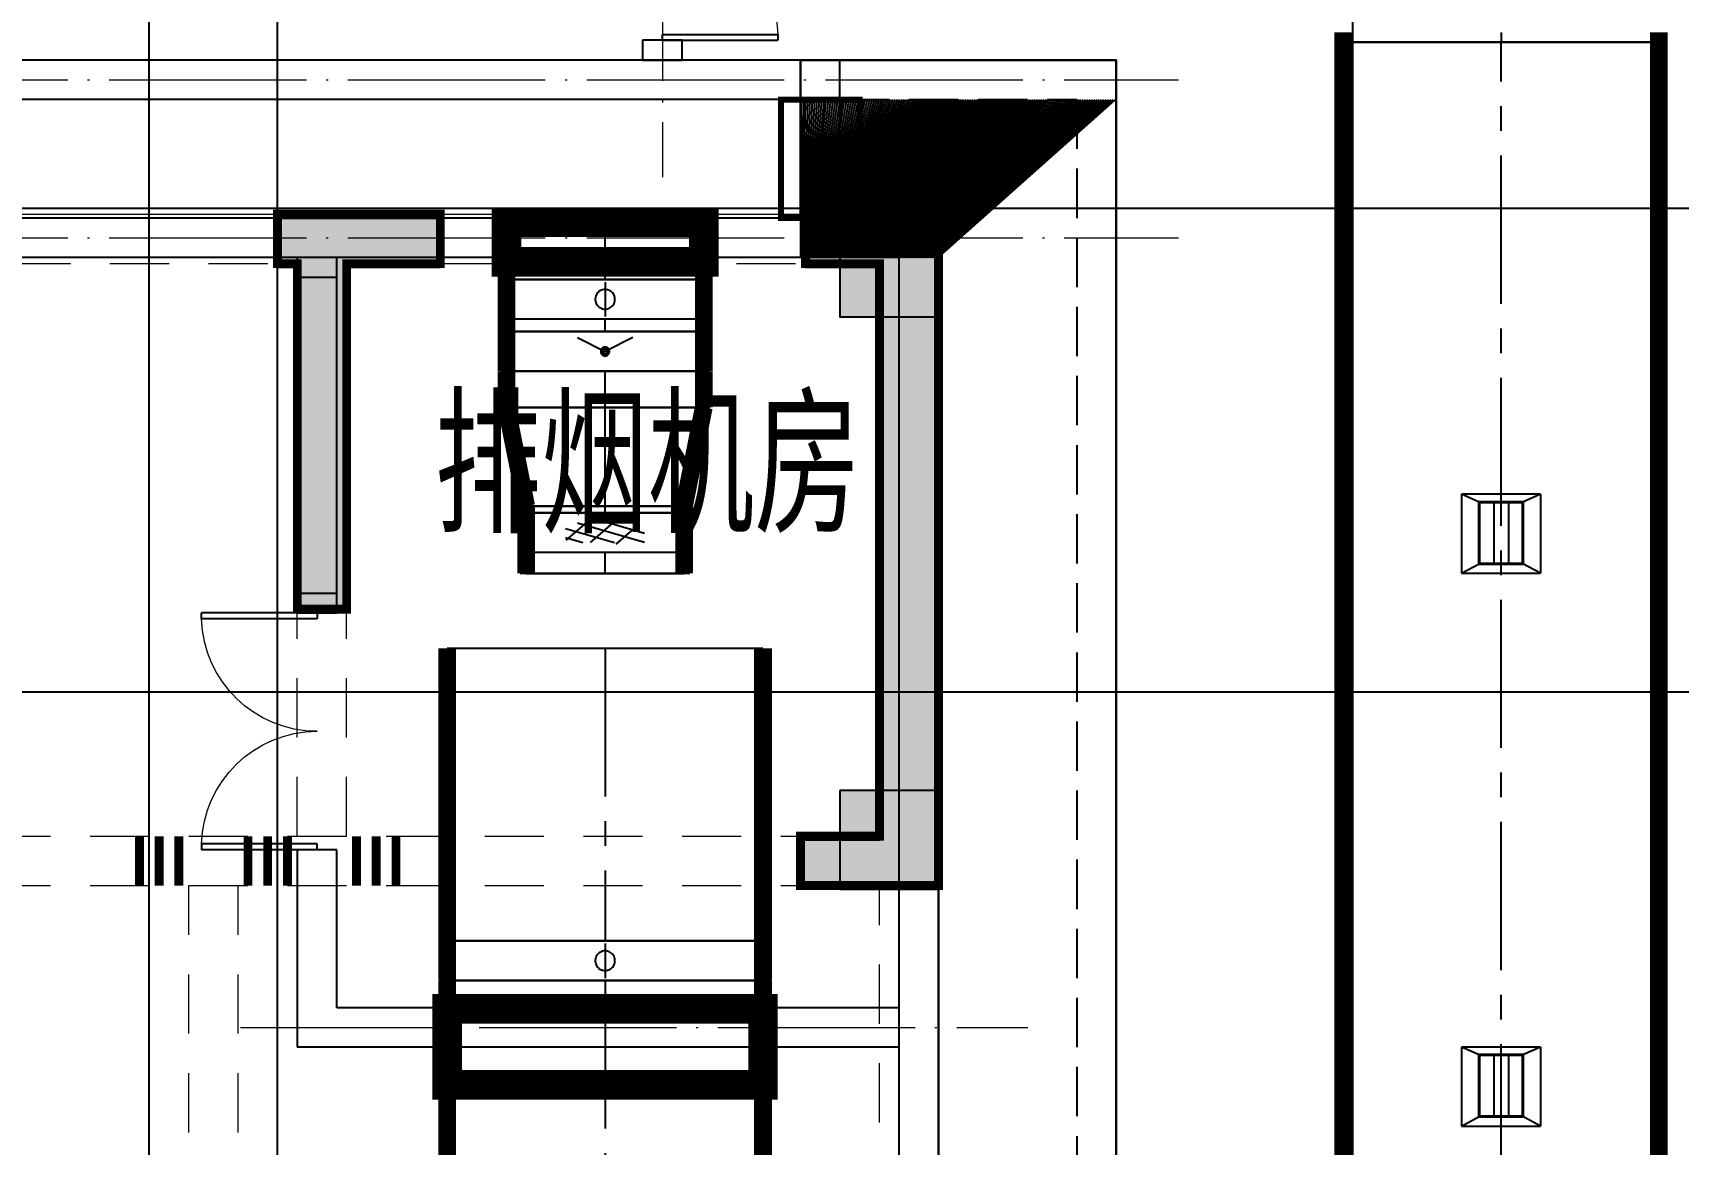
# Model space of a CAD drawing. Extents: x 369444 to 684549, y -549309 to 575337.
# Drawn here: x 427884 to 436222, y 289066 to 294694 of the extents above; entities that cross this region are included whole.
import ezdxf

# ---------------------------------------------------------------- set-up
doc = ezdxf.new("R2010")
doc.units = 0
doc.header["$LTSCALE"] = 1000
doc.header["$MEASUREMENT"] = 0
for name, pattern in [('__DASH', [0.35, 0.25, -0.1]), ('CENTER2', [1.125, 0.75, -0.125, 0.125, -0.125]), ('DOTE', [2.4200000000000004, 2, -0.2, 0.02, -0.2]), ('线型3', [500, 300, -200])]:
    doc.linetypes.add(name, pattern=pattern)
for name, color, linetype in [('A-ANNO-文字', 7, 'Continuous'), ('COLUMN', 9, 'Continuous'), ('DOTE', 1, 'Continuous'), ('DUCT-排烟中心线', 5, 'CENTER2'), ('DUCT-排烟法兰', 4, 'Continuous'), ('DUCT-排烟管', 2, 'Continuous'), ('DUCT-排烟管端线', 4, 'Continuous'), ('DUCT-排烟阀门', 7, 'Continuous'), ('WALL', 9, 'Continuous'), ('WINDOW', 4, 'Continuous'), ('填充', 8, 'Continuous'), ('砼墙', 151, 'Continuous'), ('颜洞口', 1, 'Continuous'), ('风管标注', 3, 'Continuous')]:
    doc.layers.add(name, color=color, linetype=linetype)
for name, color, linetype, lineweight in [('DOTE2', 122, 'DOTE', 9), ('TEXT', 7, 'Continuous', 13), ('梁', 4, 'Continuous', 18), ('梁虚线', 134, '线型3', 18), ('次梁箍筋', 1, 'Continuous', 40)]:
    doc.layers.add(name, color=color, linetype=linetype, lineweight=lineweight)
doc.styles.add('_HZTXT', font='txt.shx', dxfattribs={"width": 0.8, "bigfont": 'HZTXT.shx'})

# ---------------------------------------------------------------- blocks, each defined once
blk = doc.blocks.new('$DorLib2D$00000002')
for p, q in [((-0.5, -5.684341886080802e-17), (-0.5000000000000007, 0.4875)), ((-0.4750000000000007, 0.4875), (-0.5000000000000007, 0.4875)), ((-0.475, -2.842170943040401e-17), (-0.4750000000000007, 0.4875)), ((0.475, -2.842170943040401e-17), (0.4750000000000007, 0.4875)), ((0.4750000000000007, 0.4875), (0.5000000000000007, 0.4875)), ((0.5, -5.684341886080802e-17), (0.5000000000000007, 0.4875)), ((-0.5, -5.684341886080802e-17), (-0.475, -2.842170943040401e-17)), ((0.5, -5.684341886080802e-17), (0.475, -2.842170943040401e-17))]:
    blk.add_line(p, q)
at = {"lineweight": 13}
for centre, start, end in [((-0.4875, -4.263256414560601e-17), 0, 88.53071641864632), ((0.4875, -4.263256414560601e-17), 91.4692835813537, 180)]:
    blk.add_arc(centre, 0.4875, start, end, dxfattribs=at)
blk = doc.blocks.new('15#ljuisddf')
at = {"layer": 'WALL'}
h = blk.add_hatch(color=0, dxfattribs=at)
h.dxf.hatch_style = 1
h.paths.add_polyline_path([(-183057.3250882935, -69118.8254491291), (-183057.3250882935, -68618.8254491291), (-183557.3250882935, -68618.8254491291), (-183557.3250882935, -69118.8254491291)], flags=17)
h.paths.add_polyline_path([(-170857.3250882935, -69118.8254491291), (-170857.3250882935, -68618.8254491291), (-171407.3250882935, -68618.8254491291), (-171407.3250882935, -69118.8254491291)], flags=17)
h.paths.add_polyline_path([(-171407.3250882935, -70818.8254491291), (-171157.3250882935, -70818.8254491291), (-171157.3250882935, -70418.8254491291), (-171557.3250882935, -70418.8254491291), (-171557.3250882935, -70818.8254491291)], flags=17)
h.paths.add_polyline_path([(-183507.3250882935, -70818.8254491291), (-183357.3250882935, -70818.8254491291), (-183357.3250882935, -70418.8254491291), (-183757.3250882935, -70418.8254491291), (-183757.3250882935, -70818.8254491291)], flags=17)
h.paths.add_polyline_path([(-168657.3250882935, -64218.8254491291), (-170857.3250882935, -64218.8254491291), (-170857.3250882935, -66418.8254491291), (-170307.3250882935, -66418.8254491291), (-170307.3250882935, -66618.8254491291), (-171107.3250882935, -66618.8254491291), (-171107.3250882935, -63968.8254491291), (-168457.3250882935, -63968.8254491291), (-168457.3250882935, -66618.8254491291), (-169207.3250882935, -66618.8254491291), (-169207.3250882935, -66418.8254491291), (-168657.3250882935, -66418.8254491291)])
h.paths.add_polyline_path([(-179257.3250882935, -73468.8254491291), (-179807.3250882935, -73468.8254491291), (-179807.3250882935, -73218.8254491291), (-179257.3250882935, -73218.8254491291), (-178857.3250882935, -73218.8254491291), (-178857.3250882935, -73468.8254491291), (-179007.3250882935, -73468.8254491291), (-179007.3250882935, -76368.8254491291), (-180757.3250882935, -76368.8254491291), (-180757.3250882935, -76118.8254491291), (-179257.3250882935, -76118.8254491291)])
h.paths.add_polyline_path([(-165957.3250882935, -64218.8254491291), (-166607.3250882935, -64218.8254491291), (-166607.3250882935, -63968.8254491291), (-165707.3250882935, -63968.8254491291), (-165707.3250882935, -65768.8254491291), (-165957.3250882935, -65768.8254491291)])
h.paths.add_polyline_path([(-188307.3250882935, -64018.82544911467), (-188957.3250882935, -64018.8254491291), (-188957.3250882935, -65568.8254491291), (-189207.3250882935, -65568.8254491291), (-189207.3250882935, -63768.8254491291), (-188307.3250882935, -63768.82544911467)])
h.paths.add_polyline_path([(-173307.3250882935, -80968.8254491291), (-174157.3250882935, -80968.8254491291), (-174857.3250882935, -80968.8254491291), (-174857.3250882935, -80718.8254491291), (-174407.3250882935, -80718.8254491291), (-174407.3250882935, -77518.8254491291), (-174157.3250882935, -77518.8254491291), (-174157.3250882935, -80718.8254491291), (-173307.3250882935, -80718.8254491291)])
h.paths.add_polyline_path([(-180757.3250882935, -80968.8254491291), (-181607.3250882935, -80968.8254491291), (-181607.3250882935, -80718.8254491291), (-180757.3250882935, -80718.8254491291), (-180757.3250882935, -77518.8254491291), (-180507.3250882935, -77518.8254491291), (-180507.3250882935, -80718.8254491291), (-180057.3250882935, -80718.8254491291), (-180057.3250882935, -80968.8254491291)])
h.paths.add_polyline_path([(-175107.3250882935, -73468.8254491291), (-175657.3250882935, -73468.8254491291), (-175657.3250882935, -76118.8254491291), (-174157.3250882935, -76118.8254491291), (-174157.3250882935, -76368.8254491291), (-175907.3250882935, -76368.8254491291), (-175907.3250882935, -73468.8254491291), (-176057.3250882935, -73468.8254491291), (-176057.3250882935, -73218.8254491291), (-175657.3250882935, -73218.8254491291), (-175107.3250882935, -73218.8254491291)])
h.paths.add_polyline_path([(-159582.3250882935, -72668.8254491291), (-160057.3250882935, -72668.8254491291), (-160057.3250882935, -74418.8254491291), (-160307.3250882935, -74418.8254491291), (-160307.3250882935, -72668.8254491291), (-160407.3250882935, -72668.8254491291), (-160407.3250882935, -72418.8254491291), (-160057.3250882935, -72418.8254491291), (-159582.3250882935, -72418.8254491291)])
h.paths.add_polyline_path([(-163357.3250882935, -80968.8254491291), (-163657.3250882935, -80968.8254491291), (-164057.3250882935, -80968.8254491291), (-164057.3250882935, -80718.8254491291), (-163907.3250882935, -80718.8254491291), (-163907.3250882935, -77118.8254491291), (-163657.3250882935, -77118.8254491291), (-163657.3250882935, -80718.8254491291), (-163357.3250882935, -80718.8254491291)])
h.paths.add_polyline_path([(-166757.3250882935, -80968.8254491291), (-167782.3250882935, -80968.8254491291), (-168557.3250882935, -80968.8254491291), (-168557.3250882935, -80718.8254491291), (-167807.3250882935, -80718.8254491291), (-167807.325088273, -77018.8254491291), (-167507.325088273, -77018.8254491291), (-167507.3250882935, -80718.8254491291), (-166757.3250882935, -80718.8254491291)])
h.paths.add_polyline_path([(-191007.3250882935, -75018.8254491291), (-191007.3250882935, -75818.8254491291), (-193107.3250882935, -75818.8254491291), (-193107.3250882935, -75568.8254491291), (-191257.3250882935, -75568.8254491291), (-191257.3250882935, -75018.8254491291)])
h.paths.add_polyline_path([(-183307.3250882935, -66418.8254491291), (-184057.3250882935, -66418.8254491291), (-184057.3250882935, -64018.8254491291), (-186257.3250882935, -64018.8254491291), (-186257.3250882935, -66218.8254491291), (-185707.3250882935, -66218.8254491291), (-185707.3250882935, -66418.8254491291), (-186457.3250882935, -66418.8254491291), (-186457.3250882935, -63768.8254491291), (-183807.3250882935, -63768.8254491291), (-183807.3250882935, -66168.8254491291), (-183307.3250882935, -66168.8254491291)])
h.paths.add_polyline_path([(-171407.3250882935, -73468.8254491291), (-171857.3250882935, -73468.8254491291), (-171857.3250882935, -73218.8254491291), (-171157.3250882935, -73218.8254491291), (-171157.3250882935, -76368.8254491291), (-171407.3250882935, -76368.8254491291)])
h.paths.add_polyline_path([(-183057.3250882935, -73468.8254491291), (-183507.3250882935, -73468.8254491291), (-183507.3250882935, -76368.8254491291), (-183757.3250882935, -76368.8254491291), (-183757.3250882935, -73218.8254491291), (-183057.3250882935, -73218.8254491291)])
h.paths.add_polyline_path([(-187382.3250882935, -80968.8254491291), (-188157.3250882935, -80968.8254491291), (-188157.3250882935, -80718.8254491291), (-187407.3250882935, -80718.8254491291), (-187407.3250882935, -77018.8254491291), (-187107.3250882935, -77018.8254491291), (-187107.3250882935, -80718.8254491291), (-186357.3250882935, -80718.8254491291), (-186357.3250882935, -80968.8254491291)])
h.paths.add_polyline_path([(-191257.3250882935, -80968.8254491291), (-191557.3250882935, -80968.8254491291), (-191557.3250882935, -80718.8254491291), (-191257.3250882935, -80718.8254491291), (-191257.3250882935, -77118.8254491291), (-191007.3250882935, -77118.8254491291), (-191007.3250882935, -80718.8254491291), (-190857.3250882935, -80718.8254491291), (-190857.3250882935, -80968.8254491291)])
h.paths.add_polyline_path([(-194857.3250882935, -72668.8254491291), (-195332.3250882935, -72668.8254491291), (-195332.3250882935, -72418.8254491291), (-194857.3250882935, -72418.8254491291), (-194507.3250882935, -72418.8254491291), (-194507.3250882935, -72668.8254491291), (-194607.3250882935, -72668.8254491291), (-194607.3250882935, -74418.8254491291), (-194857.3250882935, -74418.8254491291)])
h.paths.add_polyline_path([(-157057.3250882935, -81968.8254491291), (-157607.3250882935, -81968.8254491291), (-157607.3250882935, -81718.8254491291), (-157357.3250882935, -81718.8254491291), (-157357.3250882935, -77268.8254491291), (-157057.3250882935, -77268.8254491291)])
h.paths.add_polyline_path([(-197307.3250882935, -81968.8254491291), (-197857.3250882935, -81968.8254491291), (-197857.3250882935, -77268.8254491291), (-197557.3250882935, -77268.8254491291), (-197557.3250882935, -81718.8254491291), (-197307.3250882935, -81718.8254491291)])
h.paths.add_polyline_path([(-165557.3250882935, -72668.8254491291), (-165957.3250882935, -72668.8254491291), (-165957.3250882935, -69118.8254491291), (-166357.3250882935, -69118.8254491291), (-166357.3250882935, -68918.8254491291), (-165707.3250882935, -68918.8254491291), (-165707.3250882935, -72418.8254491291), (-165557.3250882935, -72418.8254491291)])
h.paths.add_polyline_path([(-188957.3250882935, -72668.8254491291), (-189357.3250882935, -72668.8254491291), (-189357.3250882935, -72418.8254491291), (-189207.3250882935, -72418.8254491291), (-189207.3250882935, -68918.8254491291), (-188507.3250882935, -68918.8254491291), (-188507.3250882935, -69118.8254491291), (-188957.3250882935, -69118.8254491291)])
h.paths.add_polyline_path([(-160857.3250882935, -80968.8254491291), (-161557.3250882935, -80968.8254491291), (-161557.3250882935, -80718.8254491291), (-160857.3250882935, -80718.8254491291), (-160857.3250882935, -77818.8254491291), (-160607.3250882935, -77818.8254491291), (-160607.3250882935, -80718.8254491291), (-160607.3250882935, -81718.8254491291), (-160007.3250882935, -81718.8254491291), (-160007.3250882935, -81968.8254491291), (-160857.3250882935, -81968.8254491291)])
h.paths.add_polyline_path([(-187107.3250882935, -71318.8254491291), (-187107.3250882935, -74818.8254491291), (-187407.3250882935, -74818.8254491291), (-187407.3250882935, -71318.8254491291)])
h.paths.add_polyline_path([(-193357.3250882935, -80968.8254491291), (-194057.3250882935, -80968.8254491291), (-194057.3250882935, -81968.8254491291), (-194907.3250882935, -81968.8254491291), (-194907.3250882935, -81718.8254491291), (-194307.3250882935, -81718.8254491291), (-194307.3250882935, -80718.8254491291), (-194307.3250882935, -77818.8254491291), (-194057.3250882935, -77818.8254491291), (-194057.3250882935, -80718.8254491291), (-193357.3250882935, -80718.8254491291)])
h.paths.add_polyline_path([(-167507.3250882935, -71318.8254491291), (-167507.3250882935, -74818.8254491291), (-167807.3250882935, -74818.8254491291), (-167807.3250882935, -71318.8254491291)])
h.paths.add_polyline_path([(-171157.3250882935, -80968.8254491291), (-171507.3250882935, -80968.8254491291), (-171507.3250882935, -80718.8254491291), (-171407.3250882935, -80718.8254491291), (-171407.3250882935, -77518.8254491291), (-171157.3250882935, -77518.8254491291), (-171157.3250882935, -80718.8254491291), (-170957.3250882935, -80718.8254491291), (-170957.3250882935, -80968.8254491291)])
h.paths.add_polyline_path([(-183407.3250882935, -80968.8254491291), (-183757.3250882935, -80968.8254491291), (-183957.3250882935, -80968.8254491291), (-183957.3250882935, -80718.8254491291), (-183757.3250882935, -80718.8254491291), (-183757.3250882935, -77518.8254491291), (-183507.3250882935, -77518.8254491291), (-183507.3250882935, -80718.8254491291), (-183407.3250882935, -80718.8254491291)])
h.paths.add_polyline_path([(-157057.3250882935, -75818.8254491291), (-157757.3250882935, -75818.8254491291), (-157757.3250882935, -75568.8254491291), (-157357.3250882935, -75568.8254491291), (-157357.3250882935, -72668.8254491291), (-157732.3250882935, -72668.8254491291), (-157732.3250882935, -72418.8254491291), (-157057.3250882935, -72418.8254491291)])
h.paths.add_polyline_path([(-197157.3250882935, -75818.8254491291), (-197857.3250882935, -75818.8254491291), (-197857.3250882935, -72418.8254491291), (-197182.3250882935, -72418.8254491291), (-197182.3250882935, -72668.8254491291), (-197557.3250882935, -72668.8254491291), (-197557.3250882935, -75568.8254491291), (-197157.3250882935, -75568.8254491291)])
h.paths.add_polyline_path([(-163907.3250882935, -72668.8254491291), (-163957.3250882935, -72668.8254491291), (-163957.3250882935, -72418.8254491291), (-163657.3250882935, -72418.8254491291), (-163257.3250882935, -72418.8254491291), (-163257.3250882935, -72668.8254491291), (-163657.3250882935, -72668.8254491291), (-163657.3250882935, -73518.8254491291), (-163907.3250882935, -73518.8254491291)])
h.paths.add_polyline_path([(-190957.3250882935, -72668.8254491291), (-191007.3250882935, -72668.8254491291), (-191007.3250882935, -73518.8254491291), (-191257.3250882935, -73518.8254491291), (-191257.3250882935, -72668.8254491291), (-191657.3250882935, -72668.8254491291), (-191657.3250882935, -72418.8254491291), (-191257.3250882935, -72418.8254491291), (-190957.3250882935, -72418.8254491291)])
h.paths.add_polyline_path([(-161807.3250882935, -75818.8254491291), (-163907.3250882935, -75818.8254491291), (-163907.3250882935, -75018.8254491291), (-163657.3250882935, -75018.8254491291), (-163657.3250882935, -75568.8254491291), (-161807.3250882935, -75568.8254491291)])
edge = h.paths.add_edge_path()
edge.add_line((-183557.3250882898, -66418.8254491291), (-183557.3250882898, -66518.82544907974))
edge.add_line((-183557.3250882898, -66518.82544907974), (-183307.3250882898, -66518.8254490802))
edge.add_line((-183307.3250882898, -66518.8254490802), (-183307.3250882935, -66418.8254491291))
edge.add_line((-183507.3250882935, -70818.8254491291), (-183507.3250882935, -71568.8254491291))
edge.add_line((-183507.3250882935, -71568.8254491291), (-185557.3250882935, -71568.8254491291))
edge.add_line((-185557.3250882935, -71568.8254491291), (-185557.3250882935, -71318.8254491291))
edge.add_line((-185557.3250882935, -71318.8254491291), (-183757.3250882935, -71318.8254491291))
edge.add_line((-183757.3250882935, -71318.8254491291), (-183757.3250882935, -70818.8254491291))
edge.add_line((-171157.3250882935, -70818.8254491291), (-171157.3250882935, -71318.8254491291))
edge.add_line((-171157.3250882935, -71318.8254491291), (-169357.3250882935, -71318.8254491291))
edge.add_line((-169357.3250882935, -71318.8254491291), (-169357.3250882935, -71568.8254491291))
edge.add_line((-169357.3250882935, -71568.8254491291), (-171407.3250882935, -71568.8254491291))
edge.add_line((-171407.3250882935, -71568.8254491291), (-171407.3250882935, -70818.8254491291))
h.paths.add_polyline_path([(-171407.3250882935, -71568.8254491291), (-171157.3250882935, -71568.8254491291), (-171157.3250882935, -70818.8254491291), (-171407.3250882935, -70818.8254491291)], flags=16)
h.paths.add_polyline_path([(-171157.3250882935, -71568.8254491291), (-169357.3250882935, -71568.8254491291), (-169357.3250882935, -71318.8254491291), (-171157.3250882935, -71318.8254491291)], flags=16)
h.paths.add_polyline_path([(-183757.3250882935, -71568.8254491291), (-183507.3250882935, -71568.8254491291), (-183507.3250882935, -70818.8254491291), (-183757.3250882935, -70818.8254491291)], flags=16)
h.paths.add_polyline_path([(-185557.3250882935, -71568.8254491291), (-183757.3250882935, -71568.8254491291), (-183757.3250882935, -71318.8254491291), (-185557.3250882935, -71318.8254491291)], flags=16)
at = {"layer": 'WALL', "color": 0, "elevation": 14.013999856}
for points in [[(-159582.3250882935, -72668.8254491291), (-160057.3250882935, -72668.8254491291), (-160057.3250882935, -74418.8254491291), (-160307.3250882935, -74418.8254491291), (-160307.3250882935, -72668.8254491291), (-160407.3250882935, -72668.8254491291), (-160407.3250882935, -72418.8254491291), (-160057.3250882935, -72418.8254491291), (-159582.3250882935, -72418.8254491291)], [(-157057.3250882935, -75818.8254491291), (-157757.3250882935, -75818.8254491291), (-157757.3250882935, -75568.8254491291), (-157357.3250882935, -75568.8254491291), (-157357.3250882935, -72668.8254491291), (-157732.3250882935, -72668.8254491291), (-157732.3250882935, -72418.8254491291), (-157057.3250882935, -72418.8254491291)]]:
    blk.add_lwpolyline(points, close=True, dxfattribs=at)
blk = doc.blocks.new('column500')
h = blk.add_hatch(color=0)
h.dxf.hatch_style = 1
h.paths.add_polyline_path([(-216380.9106832733, -381439.8896648251), (-215880.9106832733, -381439.8896648251), (-215880.9106832733, -380939.8896648251), (-216380.9106832733, -380939.8896648251)])
at = {"color": 0}
blk.add_lwpolyline([(-216380.9106832733, -381439.8896648251), (-215880.9106832733, -381439.8896648251), (-215880.9106832733, -380939.8896648251), (-216380.9106832733, -380939.8896648251)], close=True, dxfattribs=at)
blk = doc.blocks.new('N-风管')
at = {"color": 0}
for p, q in [((38489271170.01615, 3905386791.376631, 2600), (38489271081.12727, 3905386831.376631, 2600)), ((38489271081.12727, 3905386831.376631, 2600), (38489271081.12727, 3905386431.376631, 2600)), ((38489271481.12727, 3905386831.376631, 2600), (38489271081.12727, 3905386831.376631, 2600)), ((38489271481.12727, 3905386831.376631, 2600), (38489271392.23838, 3905386791.376631, 2600)), ((38489271244.09023, 3905386791.376631, 2600), (38489271244.09023, 3905386479.376631, 2600)), ((38489271318.16431, 3905386791.376631, 2600), (38489271318.16431, 3905386479.376631, 2600)), ((38489271081.12727, 3905386431.376631, 2600), (38489271170.01615, 3905386479.376631, 2600)), ((38489271481.12727, 3905386431.376631, 2600), (38489271392.23838, 3905386479.376631, 2600)), ((38489271081.12727, 3905386431.376631, 2600), (38489271481.12727, 3905386431.376631, 2600)), ((38489271170.01615, 3905383991.376631, 2600), (38489271081.12727, 3905384031.376631, 2600)), ((38489271081.12727, 3905384031.376631, 2600), (38489271081.12727, 3905383631.376631, 2600)), ((38489271481.12727, 3905384031.376631, 2600), (38489271081.12727, 3905384031.376631, 2600)), ((38489271244.09023, 3905383991.376631, 2600), (38489271244.09023, 3905383679.376631, 2600)), ((38489271318.16431, 3905383991.376631, 2600), (38489271318.16431, 3905383679.376631, 2600)), ((38489271481.12727, 3905384031.376631, 2600), (38489271392.23838, 3905383991.376631, 2600)), ((38489271081.12727, 3905383631.376631, 2600), (38489271170.01615, 3905383679.376631, 2600)), ((38489271481.12727, 3905383631.376631, 2600), (38489271392.23838, 3905383679.376631, 2600)), ((38489271081.12727, 3905383631.376631, 2600), (38489271481.12727, 3905383631.376631, 2600))]:
    blk.add_line(p, q, dxfattribs=at)
at = {"color": 0, "linetype": 'Continuous'}
for p, q in [((38489271481.12727, 3905386831.376631, 2600), (38489271481.12727, 3905386431.376631, 2600)), ((38489271481.12727, 3905384031.376631, 2600), (38489271481.12727, 3905383631.376631, 2600))]:
    blk.add_line(p, q, dxfattribs=at)
at = {"color": 0, "lineweight": 40}
for p, q in [((38489271392.23838, 3905386791.376631, 2600), (38489271170.01615, 3905386791.376631, 2600)), ((38489271170.01615, 3905386479.376631, 2600), (38489271170.01615, 3905386791.376631, 2600)), ((38489271392.23838, 3905386479.376631, 2600), (38489271392.23838, 3905386791.376631, 2600)), ((38489271170.01615, 3905386479.376631, 2600), (38489271392.23838, 3905386479.376631, 2600)), ((38489271392.23838, 3905383991.376631, 2600), (38489271170.01615, 3905383991.376631, 2600)), ((38489271170.01615, 3905383679.376631, 2600), (38489271170.01615, 3905383991.376631, 2600)), ((38489271392.23838, 3905383679.376631, 2600), (38489271392.23838, 3905383991.376631, 2600)), ((38489271170.01615, 3905383679.376631, 2600), (38489271392.23838, 3905383679.376631, 2600))]:
    blk.add_line(p, q, dxfattribs=at)
at = {"layer": 'DUCT-排烟中心线', "color": 0}
for p, q in [((38489271281.12725, 3905389170.420346), (38489271281.12725, 3905389120.420346)), ((38489271281.12727, 3905377671.4), (38489271281.12725, 3905389120.220346)), ((38489266740.62727, 3905387918.890452), (38489266740.62727, 3905388230.367712)), ((38489266740.62727, 3905387918.890452), (38489266740.62727, 3905388230.367712)), ((38489266740.62727, 3905387654.888154), (38489266740.62727, 3905387718.490453)), ((38489266740.62727, 3905387271.282665), (38489266740.62727, 3905387454.488154)), ((38489266740.62727, 3905386771.282665), (38489266740.62727, 3905387271.282665)), ((38489266740.62727, 3905386736.707949), (38489266740.62727, 3905386771.282665)), ((38489266740.62727, 3905386430.567713), (38489266740.62727, 3905386536.30795)), ((38489266740.62727, 3905386050.467712), (38489266740.62727, 3905384568.630949)), ((38489266740.62727, 3905384368.230948), (38489266740.62727, 3905378240.700344))]:
    blk.add_line(p, q, dxfattribs=at)
at = {"layer": 'DUCT-排烟法兰', "color": 0}
for p, q in [((38489270441.12725, 3905389120.320346), (38489272121.12725, 3905389120.320346)), ((38489267270.62727, 3905387918.790452), (38489266210.62727, 3905387918.790452)), ((38489267270.62727, 3905387918.790452), (38489266210.62727, 3905387918.790452)), ((38489267270.62727, 3905387718.590453), (38489266210.62727, 3905387718.590453)), ((38489267270.62727, 3905387271.182665), (38489266210.62727, 3905387271.182665)), ((38489267170.62727, 3905386771.382665), (38489266310.62727, 3905386771.382665)), ((38489267170.62727, 3905386736.607949), (38489266310.62727, 3905386736.607949)), ((38489267170.62727, 3905386536.407949), (38489266310.62727, 3905386536.407949)), ((38489267170.62727, 3905386430.467712), (38489266310.62727, 3905386430.467712)), ((38489265900.62727, 3905384568.530949), (38489267580.62727, 3905384568.530949)), ((38489265900.62727, 3905384368.330949), (38489267580.62727, 3905384368.330949))]:
    blk.add_line(p, q, dxfattribs=at)
at = {"layer": 'DUCT-排烟法兰', "color": 0, "linetype": 'ByBlock'}
for p, q in [((38489267270.62727, 3905387654.788154), (38489266210.62727, 3905387654.788154)), ((38489267270.62727, 3905387454.588154), (38489266210.62727, 3905387454.588154))]:
    blk.add_line(p, q, dxfattribs=at)
at = {"layer": 'DUCT-排烟管', "color": 0, "const_width": 90}
for points in [[(38489270481.12725, 3905389120.420346), (38489270481.12725, 3905389170.420346)], [(38489270481.12725, 3905389120.220345), (38489270481.12727, 3905377671.399999)], [(38489272081.12725, 3905389170.420346), (38489272081.12725, 3905389120.420346)], [(38489272081.12727, 3905377671.400001), (38489272081.12725, 3905389120.220347)], [(38489266240.62727, 3905388230.367712), (38489266240.62727, 3905387918.890452)], [(38489266240.62727, 3905388230.367712), (38489266240.62727, 3905387918.890452)], [(38489267240.62727, 3905387918.890452), (38489267240.62727, 3905388230.367712)], [(38489267240.62727, 3905387918.890452), (38489267240.62727, 3905388230.367712)], [(38489266240.62727, 3905387718.690453), (38489266240.62727, 3905387918.690453)], [(38489267240.62727, 3905387918.690453), (38489267240.62727, 3905387718.690453)], [(38489266240.62727, 3905387718.490453), (38489266240.62727, 3905387654.888154)], [(38489267240.62727, 3905387654.888154), (38489267240.62727, 3905387718.490453)], [(38489266240.62727, 3905387454.688154), (38489266240.62727, 3905387654.688154)], [(38489267240.62727, 3905387654.688154), (38489267240.62727, 3905387454.688154)], [(38489266240.62727, 3905387454.488154), (38489266240.62727, 3905387271.282665)], [(38489267240.62727, 3905387271.282665), (38489267240.62727, 3905387454.488154)], [(38489266340.62727, 3905386771.282665), (38489266240.62727, 3905387271.282665)], [(38489267140.62727, 3905386771.282665), (38489267240.62727, 3905387271.282665)], [(38489266340.62727, 3905386771.282665), (38489266340.62727, 3905386736.707949)], [(38489267140.62727, 3905386736.707949), (38489267140.62727, 3905386771.282665)], [(38489266340.62727, 3905386536.507949), (38489266340.62727, 3905386736.507949)], [(38489267140.62727, 3905386736.507949), (38489267140.62727, 3905386536.507949)], [(38489266340.62727, 3905386536.30795), (38489266340.62727, 3905386430.567713)], [(38489267140.62727, 3905386430.567713), (38489267140.62727, 3905386536.30795)], [(38489265940.62727, 3905386050.467712), (38489265940.62727, 3905384568.630949)], [(38489267540.62727, 3905384568.630949), (38489267540.62727, 3905386050.467712)], [(38489265940.62727, 3905384368.430949), (38489265940.62727, 3905384568.430949)], [(38489267540.62727, 3905384568.430949), (38489267540.62727, 3905384368.430949)], [(38489265940.62727, 3905384368.230948), (38489265940.62727, 3905378240.700344)], [(38489267540.62727, 3905378240.700344), (38489267540.62727, 3905384368.230948)]]:
    blk.add_lwpolyline(points, dxfattribs=at)
at = {"layer": 'DUCT-排烟管端线', "color": 0}
for p, q in [((38489272081.12725, 3905389120.420346), (38489270481.12725, 3905389120.420346)), ((38489272081.12725, 3905389120.220347), (38489270481.12725, 3905389120.220345)), ((38489267240.62727, 3905388230.367712), (38489266240.62727, 3905388230.367712)), ((38489267240.62727, 3905388230.367712), (38489266240.62727, 3905388230.367712)), ((38489266240.62727, 3905387918.890452), (38489267240.62727, 3905387918.890452)), ((38489266240.62727, 3905387918.890452), (38489267240.62727, 3905387918.890452)), ((38489267240.62727, 3905387918.690453), (38489266240.62727, 3905387918.690453)), ((38489267240.62727, 3905387718.690453), (38489266240.62727, 3905387718.690453)), ((38489267240.62727, 3905387718.490453), (38489266240.62727, 3905387718.490453)), ((38489266240.62727, 3905387654.888154), (38489267240.62727, 3905387654.888154)), ((38489266240.62727, 3905387654.688154), (38489267240.62727, 3905387654.688154)), ((38489266240.62727, 3905387454.688154), (38489267240.62727, 3905387454.688154)), ((38489267240.62727, 3905387454.488154), (38489266240.62727, 3905387454.488154)), ((38489266240.62727, 3905387271.282665), (38489267240.62727, 3905387271.282665)), ((38489267240.62727, 3905387271.282665), (38489266240.62727, 3905387271.282665)), ((38489267140.62727, 3905386771.282665), (38489266340.62727, 3905386771.282665)), ((38489266340.62727, 3905386771.282665), (38489267140.62727, 3905386771.282665)), ((38489266340.62727, 3905386736.707949), (38489267140.62727, 3905386736.707949)), ((38489267140.62727, 3905386736.507949), (38489266340.62727, 3905386736.507949)), ((38489267140.62727, 3905386536.507949), (38489266340.62727, 3905386536.507949)), ((38489267140.62727, 3905386536.30795), (38489266340.62727, 3905386536.30795)), ((38489266340.62727, 3905386430.567713), (38489267140.62727, 3905386430.567713)), ((38489267540.62727, 3905386050.467712), (38489265940.62727, 3905386050.467712)), ((38489265940.62727, 3905384568.630949), (38489267540.62727, 3905384568.630949)), ((38489267540.62727, 3905384568.430949), (38489265940.62727, 3905384568.430949)), ((38489267540.62727, 3905384368.430949), (38489265940.62727, 3905384368.430949)), ((38489267540.62727, 3905384368.230948), (38489265940.62727, 3905384368.230948))]:
    blk.add_line(p, q, dxfattribs=at)
at = {"layer": 'DUCT-排烟阀门', "color": 0}
for p, q in [((38489266740.62727, 3905387906.190453), (38489266740.62727, 3905387731.190453)), ((38489266691.5129, 3905387828.059518), (38489266690.72593, 3905387821.829979)), ((38489266690.72593, 3905387821.829979), (38489266690.72593, 3905387815.550927)), ((38489266690.72593, 3905387815.550927), (38489266691.5129, 3905387809.321387)), ((38489266693.07444, 3905387834.141303), (38489266691.5129, 3905387828.059518)), ((38489266695.38591, 3905387839.979417), (38489266693.07444, 3905387834.141303)), ((38489266698.41087, 3905387845.481792), (38489266695.38591, 3905387839.979417)), ((38489266702.1016, 3905387850.561652), (38489266698.41087, 3905387845.481792)), ((38489266706.39991, 3905387855.138884), (38489266702.1016, 3905387850.561652)), ((38489266711.23801, 3905387859.141303), (38489266706.39991, 3905387855.138884)), ((38489266716.53958, 3905387862.505787), (38489266711.23801, 3905387859.141303)), ((38489266722.22104, 3905387865.179277), (38489266716.53958, 3905387862.505787)), ((38489266728.19277, 3905387867.119611), (38489266722.22104, 3905387865.179277)), ((38489266734.3606, 3905387868.296188), (38489266728.19277, 3905387867.119611)), ((38489266740.62727, 3905387868.690453), (38489266734.3606, 3905387868.296188)), ((38489266746.89393, 3905387868.296187), (38489266740.62727, 3905387868.690453)), ((38489266753.06176, 3905387867.119611), (38489266746.89393, 3905387868.296187)), ((38489266759.03349, 3905387865.179277), (38489266753.06176, 3905387867.119611)), ((38489266764.71495, 3905387862.505786), (38489266759.03349, 3905387865.179277)), ((38489266770.01653, 3905387859.141302), (38489266764.71495, 3905387862.505786)), ((38489266774.85462, 3905387855.138884), (38489266770.01653, 3905387859.141302)), ((38489266779.15293, 3905387850.561652), (38489266774.85462, 3905387855.138884)), ((38489266782.84366, 3905387845.481792), (38489266779.15293, 3905387850.561652)), ((38489266785.86862, 3905387839.979417), (38489266782.84366, 3905387845.481792)), ((38489266788.18009, 3905387834.141302), (38489266785.86862, 3905387839.979417)), ((38489266789.74163, 3905387828.059518), (38489266788.18009, 3905387834.141302)), ((38489266790.5286, 3905387821.829978), (38489266789.74163, 3905387828.059518)), ((38489266789.74163, 3905387809.321387), (38489266790.5286, 3905387815.550926)), ((38489266790.5286, 3905387815.550926), (38489266790.5286, 3905387821.829978)), ((38489266691.5129, 3905387809.321387), (38489266693.07444, 3905387803.239603)), ((38489266693.07444, 3905387803.239603), (38489266695.38591, 3905387797.401488)), ((38489266695.38591, 3905387797.401488), (38489266698.41087, 3905387791.899113)), ((38489266698.41087, 3905387791.899113), (38489266702.1016, 3905387786.819253)), ((38489266702.1016, 3905387786.819253), (38489266706.39991, 3905387782.242021)), ((38489266706.39991, 3905387782.242021), (38489266711.23801, 3905387778.239603)), ((38489266711.23801, 3905387778.239603), (38489266716.53958, 3905387774.875119)), ((38489266716.53958, 3905387774.875119), (38489266722.22104, 3905387772.201628)), ((38489266722.22104, 3905387772.201628), (38489266728.19277, 3905387770.261294)), ((38489266728.19277, 3905387770.261294), (38489266734.3606, 3905387769.084718)), ((38489266734.3606, 3905387769.084718), (38489266740.62727, 3905387768.690453)), ((38489266740.62727, 3905387768.690453), (38489266746.89393, 3905387769.084717)), ((38489266746.89393, 3905387769.084717), (38489266753.06176, 3905387770.261294)), ((38489266753.06176, 3905387770.261294), (38489266759.03349, 3905387772.201628)), ((38489266759.03349, 3905387772.201628), (38489266764.71495, 3905387774.875118)), ((38489266764.71495, 3905387774.875118), (38489266770.01653, 3905387778.239603)), ((38489266770.01653, 3905387778.239603), (38489266774.85462, 3905387782.242021)), ((38489266774.85462, 3905387782.242021), (38489266779.15293, 3905387786.819253)), ((38489266779.15293, 3905387786.819253), (38489266782.84366, 3905387791.899113)), ((38489266782.84366, 3905387791.899113), (38489266785.86862, 3905387797.401488)), ((38489266785.86862, 3905387797.401488), (38489266788.18009, 3905387803.239603)), ((38489266788.18009, 3905387803.239603), (38489266789.74163, 3905387809.321387)), ((38489266600.62727, 3905387624.688154), (38489266740.62727, 3905387554.688154)), ((38489266720.79205, 3905387564.564937), (38489266719.31493, 3905387560.752054)), ((38489266722.94463, 3905387568.041478), (38489266720.79205, 3905387564.564937)), ((38489266725.69937, 3905387571.063287), (38489266722.94463, 3905387568.041478)), ((38489266728.96246, 3905387573.527461), (38489266725.69937, 3905387571.063287)), ((38489266728.40361, 3905387563.392587), (38489266726.97719, 3905387560.921945)), ((38489266730.27184, 3905387565.548628), (38489266728.40361, 3905387563.392587)), ((38489266732.6228, 3905387575.350085), (38489266728.96246, 3905387573.527461)), ((38489266732.51433, 3905387567.312143), (38489266730.27184, 3905387565.548628)), ((38489266735.05004, 3905387568.619394), (38489266732.51433, 3905387567.312143)), ((38489266736.5557, 3905387576.469091), (38489266732.6228, 3905387575.350085)), ((38489266734.82495, 3905387563.716725), (38489266733.22114, 3905387562.455472)), ((38489266736.63848, 3905387564.651662), (38489266734.82495, 3905387563.716725)), ((38489266737.78733, 3905387569.423134), (38489266735.05004, 3905387568.619394)), ((38489266740.62727, 3905387576.846374), (38489266736.5557, 3905387576.469091)), ((38489266738.59617, 3905387565.226491), (38489266736.63848, 3905387564.651662)), ((38489266740.62727, 3905387569.694314), (38489266737.78733, 3905387569.423134)), ((38489266740.62727, 3905387565.420438), (38489266738.59617, 3905387565.226491)), ((38489266880.62727, 3905387624.688154), (38489266740.62727, 3905387554.688154)), ((38489266744.69883, 3905387576.469085), (38489266740.62727, 3905387576.846374)), ((38489266743.4672, 3905387569.423132), (38489266740.62727, 3905387569.694314)), ((38489266742.65836, 3905387565.226492), (38489266740.62727, 3905387565.420438)), ((38489266744.61605, 3905387564.651663), (38489266742.65836, 3905387565.226492)), ((38489266746.20449, 3905387568.619389), (38489266743.4672, 3905387569.423132)), ((38489266746.42958, 3905387563.716727), (38489266744.61605, 3905387564.651663)), ((38489266748.63174, 3905387575.350073), (38489266744.69883, 3905387576.469085)), ((38489266748.7402, 3905387567.312135), (38489266746.20449, 3905387568.619389)), ((38489266748.03339, 3905387562.455475), (38489266746.42958, 3905387563.716727)), ((38489266752.29207, 3905387573.527444), (38489266748.63174, 3905387575.350073)), ((38489266750.9827, 3905387565.548618), (38489266748.7402, 3905387567.312135)), ((38489266752.85092, 3905387563.392575), (38489266750.9827, 3905387565.548618)), ((38489266755.55516, 3905387571.063265), (38489266752.29207, 3905387573.527444)), ((38489266754.27734, 3905387560.921931), (38489266752.85092, 3905387563.392575)), ((38489266758.30991, 3905387568.041452), (38489266755.55516, 3905387571.063265)), ((38489266760.46249, 3905387564.564909), (38489266758.30991, 3905387568.041452)), ((38489266761.93961, 3905387560.752024), (38489266760.46249, 3905387564.564909)), ((38489266719.31493, 3905387560.752054), (38489266718.56357, 3905387556.732673)), ((38489266718.56357, 3905387556.732673), (38489266718.56357, 3905387552.643668)), ((38489266718.56357, 3905387552.643668), (38489266719.31493, 3905387548.624285)), ((38489266719.31493, 3905387548.624285), (38489266720.79205, 3905387544.8114)), ((38489266720.79205, 3905387544.8114), (38489266722.94463, 3905387541.334856)), ((38489266722.94463, 3905387541.334856), (38489266725.69937, 3905387538.313043)), ((38489266726.04411, 3905387558.225998), (38489266725.63811, 3905387555.402184)), ((38489266725.63811, 3905387555.402184), (38489266725.77385, 3905387552.552562)), ((38489266725.69937, 3905387538.313043), (38489266728.96246, 3905387535.848865)), ((38489266725.77385, 3905387552.552562), (38489266726.44643, 3905387549.780127)), ((38489266726.97719, 3905387560.921945), (38489266726.04411, 3905387558.225998)), ((38489266726.44643, 3905387549.780127), (38489266727.63155, 3905387547.185081)), ((38489266727.63155, 3905387547.185081), (38489266729.28637, 3905387544.861215)), ((38489266728.96246, 3905387535.848865), (38489266732.6228, 3905387534.026235)), ((38489266729.28637, 3905387544.861215), (38489266731.35107, 3905387542.89252)), ((38489266730.19751, 3905387557.218384), (38489266729.90714, 3905387555.198814)), ((38489266729.90714, 3905387555.198814), (38489266730.00422, 3905387553.160789)), ((38489266730.00422, 3905387553.160789), (38489266730.48524, 3905387551.177966)), ((38489266730.86484, 3905387559.146504), (38489266730.19751, 3905387557.218384)), ((38489266730.48524, 3905387551.177966), (38489266731.33283, 3905387549.32201)), ((38489266731.885, 3905387560.913488), (38489266730.86484, 3905387559.146504)), ((38489266731.33283, 3905387549.32201), (38489266732.51635, 3905387547.660001)), ((38489266731.35107, 3905387542.89252), (38489266733.75105, 3905387541.350151)), ((38489266733.22114, 3905387562.455472), (38489266731.885, 3905387560.913488)), ((38489266732.51635, 3905387547.660001), (38489266733.99301, 3905387546.252007)), ((38489266732.6228, 3905387534.026235), (38489266736.5557, 3905387532.907223)), ((38489266733.75105, 3905387541.350151), (38489266736.39954, 3905387540.289852)), ((38489266733.99301, 3905387546.252007), (38489266735.70945, 3905387545.148919)), ((38489266735.70945, 3905387545.148919), (38489266737.60363, 3905387544.390603)), ((38489266736.39954, 3905387540.289852), (38489266739.20084, 3905387539.749944)), ((38489266736.5557, 3905387532.907223), (38489266740.62727, 3905387532.529934)), ((38489266737.60363, 3905387544.390603), (38489266739.60709, 3905387544.004467)), ((38489266739.20084, 3905387539.749944), (38489266742.05369, 3905387539.749943)), ((38489266739.60709, 3905387544.004467), (38489266741.64744, 3905387544.004467)), ((38489266740.62727, 3905387532.529934), (38489266744.69883, 3905387532.907218)), ((38489266741.64744, 3905387544.004467), (38489266743.6509, 3905387544.390604)), ((38489266742.05369, 3905387539.749943), (38489266744.85499, 3905387540.289847)), ((38489266743.6509, 3905387544.390604), (38489266745.54508, 3905387545.148921)), ((38489266744.69883, 3905387532.907218), (38489266748.63174, 3905387534.026224)), ((38489266744.85499, 3905387540.289847), (38489266747.50349, 3905387541.350144)), ((38489266745.54508, 3905387545.148921), (38489266747.26152, 3905387546.252011)), ((38489266747.26152, 3905387546.252011), (38489266748.73818, 3905387547.660005)), ((38489266747.50349, 3905387541.350144), (38489266749.90346, 3905387542.892511)), ((38489266749.36953, 3905387560.913492), (38489266748.03339, 3905387562.455475)), ((38489266748.63174, 3905387534.026224), (38489266752.29207, 3905387535.848848)), ((38489266748.73818, 3905387547.660005), (38489266749.9217, 3905387549.322014)), ((38489266750.38969, 3905387559.146508), (38489266749.36953, 3905387560.913492)), ((38489266749.90346, 3905387542.892511), (38489266751.96816, 3905387544.861204)), ((38489266749.9217, 3905387549.322014), (38489266750.76929, 3905387551.17797)), ((38489266751.05702, 3905387557.218389), (38489266750.38969, 3905387559.146508)), ((38489266750.76929, 3905387551.17797), (38489266751.25031, 3905387553.160793)), ((38489266751.3474, 3905387555.198819), (38489266751.05702, 3905387557.218389)), ((38489266751.25031, 3905387553.160793), (38489266751.3474, 3905387555.198819)), ((38489266751.96816, 3905387544.861204), (38489266753.62298, 3905387547.185068)), ((38489266752.29207, 3905387535.848848), (38489266755.55516, 3905387538.313022)), ((38489266753.62298, 3905387547.185068), (38489266754.8081, 3905387549.780113)), ((38489266755.21043, 3905387558.225983), (38489266754.27734, 3905387560.921931)), ((38489266754.8081, 3905387549.780113), (38489266755.48068, 3905387552.552547)), ((38489266755.61642, 3905387555.402169), (38489266755.21043, 3905387558.225983)), ((38489266755.48068, 3905387552.552547), (38489266755.61642, 3905387555.402169)), ((38489266755.55516, 3905387538.313022), (38489266758.30991, 3905387541.334831)), ((38489266758.30991, 3905387541.334831), (38489266760.46249, 3905387544.811371)), ((38489266760.46249, 3905387544.811371), (38489266761.93961, 3905387548.624254)), ((38489266762.69096, 3905387556.732641), (38489266761.93961, 3905387560.752024)), ((38489266761.93961, 3905387548.624254), (38489266762.69096, 3905387552.643636)), ((38489266762.69096, 3905387552.643636), (38489266762.69096, 3905387556.732641)), ((38489266540.62727, 3905386657.879842), (38489266787.86675, 3905386586.507949)), ((38489266543.78876, 3905386598.1151), (38489266659.2588, 3905386698.1151)), ((38489266601.4566, 3905386686.507949), (38489266940.62727, 3905386588.59781)), ((38489266666.32588, 3905386586.507949), (38489266781.79594, 3905386686.507949)), ((38489266761.4566, 3905386686.507949), (38489266940.62727, 3905386634.785831)), ((38489266795.82325, 3905386578.382945), (38489266911.2933, 3905386678.382945)), ((38489266540.62727, 3905386611.69182), (38489266627.86675, 3905386586.507949)), ((38489266691.5129, 3905384477.800015), (38489266690.72593, 3905384471.570476)), ((38489266693.07444, 3905384483.881799), (38489266691.5129, 3905384477.800015)), ((38489266695.38591, 3905384489.719914), (38489266693.07444, 3905384483.881799)), ((38489266698.41087, 3905384495.222289), (38489266695.38591, 3905384489.719914)), ((38489266702.1016, 3905384500.302149), (38489266698.41087, 3905384495.222289)), ((38489266706.39991, 3905384504.879381), (38489266702.1016, 3905384500.302149)), ((38489266711.23801, 3905384508.881799), (38489266706.39991, 3905384504.879381)), ((38489266716.53958, 3905384512.246284), (38489266711.23801, 3905384508.881799)), ((38489266722.22104, 3905384514.919774), (38489266716.53958, 3905384512.246284)), ((38489266728.19277, 3905384516.860107), (38489266722.22104, 3905384514.919774)), ((38489266734.3606, 3905384518.036685), (38489266728.19277, 3905384516.860107)), ((38489266740.62727, 3905384518.430949), (38489266734.3606, 3905384518.036685)), ((38489266740.62727, 3905384555.930949), (38489266740.62727, 3905384380.930949)), ((38489266746.89393, 3905384518.036684), (38489266740.62727, 3905384518.430949)), ((38489266753.06176, 3905384516.860107), (38489266746.89393, 3905384518.036684)), ((38489266759.03349, 3905384514.919774), (38489266753.06176, 3905384516.860107)), ((38489266764.71495, 3905384512.246283), (38489266759.03349, 3905384514.919774)), ((38489266770.01653, 3905384508.881799), (38489266764.71495, 3905384512.246283)), ((38489266774.85462, 3905384504.879381), (38489266770.01653, 3905384508.881799)), ((38489266779.15293, 3905384500.302148), (38489266774.85462, 3905384504.879381)), ((38489266782.84366, 3905384495.222289), (38489266779.15293, 3905384500.302148)), ((38489266785.86862, 3905384489.719913), (38489266782.84366, 3905384495.222289)), ((38489266788.18009, 3905384483.881799), (38489266785.86862, 3905384489.719913)), ((38489266789.74163, 3905384477.800015), (38489266788.18009, 3905384483.881799)), ((38489266790.5286, 3905384471.570475), (38489266789.74163, 3905384477.800015)), ((38489266690.72593, 3905384471.570476), (38489266690.72593, 3905384465.291423)), ((38489266690.72593, 3905384465.291423), (38489266691.5129, 3905384459.061883)), ((38489266691.5129, 3905384459.061883), (38489266693.07444, 3905384452.9801)), ((38489266693.07444, 3905384452.9801), (38489266695.38591, 3905384447.141985)), ((38489266695.38591, 3905384447.141985), (38489266698.41087, 3905384441.63961)), ((38489266698.41087, 3905384441.63961), (38489266702.1016, 3905384436.55975)), ((38489266702.1016, 3905384436.55975), (38489266706.39991, 3905384431.982518)), ((38489266706.39991, 3905384431.982518), (38489266711.23801, 3905384427.9801)), ((38489266711.23801, 3905384427.9801), (38489266716.53958, 3905384424.615615)), ((38489266716.53958, 3905384424.615615), (38489266722.22104, 3905384421.942125)), ((38489266722.22104, 3905384421.942125), (38489266728.19277, 3905384420.001791)), ((38489266728.19277, 3905384420.001791), (38489266734.3606, 3905384418.825214)), ((38489266734.3606, 3905384418.825214), (38489266740.62727, 3905384418.430949)), ((38489266740.62727, 3905384418.430949), (38489266746.89393, 3905384418.825214)), ((38489266746.89393, 3905384418.825214), (38489266753.06176, 3905384420.001791)), ((38489266753.06176, 3905384420.001791), (38489266759.03349, 3905384421.942125)), ((38489266759.03349, 3905384421.942125), (38489266764.71495, 3905384424.615615)), ((38489266764.71495, 3905384424.615615), (38489266770.01653, 3905384427.980099)), ((38489266770.01653, 3905384427.980099), (38489266774.85462, 3905384431.982518)), ((38489266774.85462, 3905384431.982518), (38489266779.15293, 3905384436.55975)), ((38489266779.15293, 3905384436.55975), (38489266782.84366, 3905384441.639609)), ((38489266782.84366, 3905384441.639609), (38489266785.86862, 3905384447.141984)), ((38489266785.86862, 3905384447.141984), (38489266788.18009, 3905384452.980099)), ((38489266788.18009, 3905384452.980099), (38489266789.74163, 3905384459.061883)), ((38489266789.74163, 3905384459.061883), (38489266790.5286, 3905384465.291423)), ((38489266790.5286, 3905384465.291423), (38489266790.5286, 3905384471.570475))]:
    blk.add_line(p, q, dxfattribs=at)
at = {"layer": '颜洞口', "color": 0, "const_width": 150}
blk.add_lwpolyline([(38489266240.62727, 3905388009.005798), (38489267240.62727, 3905388009.005798), (38489267240.62727, 3905388209.544573), (38489266240.62727, 3905388209.544573)], close=True, dxfattribs=at)
at = {"layer": '颜洞口', "color": 0, "const_width": 150, "elevation": -3000}
blk.add_lwpolyline([(38489267540.62019, 3905384224.840721), (38489265940.62943, 3905384224.840721), (38489265940.62943, 3905383839.983417), (38489267540.62019, 3905383839.983417)], close=True, dxfattribs=at)
blk = doc.blocks.new('15#梁图')
at = {"layer": '梁', "color": 0, "lineweight": 18, "ltscale": 0.9999999776482582}
for p, q in [((-3550367.271461487, 2792397.332914352), (-3547517.271461487, 2792397.332914352)), ((-3546692.271461487, 2792397.332914352), (-3544842.271461487, 2792397.332914352)), ((-3544167.271461487, 2787297.332914352), (-3544167.271461487, 2788997.332914352))]:
    blk.add_line(p, q, dxfattribs=at)
at = {"layer": '梁虚线', "color": 0, "lineweight": 18, "ltscale": 0.001}
for p, q in [((-3550367.271461487, 2792147.332914352), (-3547517.271461487, 2792147.332914352)), ((-3546692.271461487, 2792147.332914352), (-3544842.271461487, 2792147.332914352)), ((-3547417.271461487, 2789247.332914352), (-3547417.271461487, 2790397.332914352)), ((-3547167.271461487, 2789247.332914352), (-3547167.271461487, 2790397.332914352)), ((-3548967.271461487, 2789247.332914352), (-3544867.271461487, 2789247.332914352)), ((-3548967.271461487, 2788997.332914352), (-3544867.271461487, 2788997.332914352)), ((-3547967.271461487, 2786747.332914352), (-3547967.271461487, 2788997.332914352)), ((-3547717.271461487, 2786747.332914352), (-3547717.271461487, 2788997.332914352)), ((-3544467.271461487, 2787297.332914352), (-3544467.271461487, 2788997.332914352))]:
    blk.add_line(p, q, dxfattribs=at)
at = {"layer": '次梁箍筋', "color": 0, "linetype": 'Continuous'}
for points in [[(-3548217.271461487, 2789247.332914352, 44.9, 44.9, 0), (-3548217.271461487, 2788997.332914352, 0, 0, 0)], [(-3548117.271461487, 2789247.332914352, 44.9, 44.9, 0), (-3548117.271461487, 2788997.332914352, 0, 0, 0)], [(-3548017.271461487, 2789247.332914352, 44.9, 44.9, 0), (-3548017.271461487, 2788997.332914352, 0, 0, 0)], [(-3547667.271461487, 2789247.332914352, 44.9, 44.9, 0), (-3547667.271461487, 2788997.332914352, 0, 0, 0)], [(-3547667.271461487, 2789247.332914352, 44.9, 44.9, 0), (-3547667.271461487, 2788997.332914352, 0, 0, 0)], [(-3547567.271461487, 2789247.332914352, 44.9, 44.9, 0), (-3547567.271461487, 2788997.332914352, 0, 0, 0)], [(-3547567.271461487, 2789247.332914352, 44.9, 44.9, 0), (-3547567.271461487, 2788997.332914352, 0, 0, 0)], [(-3547467.271461487, 2789247.332914352, 44.9, 44.9, 0), (-3547467.271461487, 2788997.332914352, 0, 0, 0)], [(-3547467.271461487, 2789247.332914352, 44.9, 44.9, 0), (-3547467.271461487, 2788997.332914352, 0, 0, 0)], [(-3547117.271461487, 2789247.332914352, 44.9, 44.9, 0), (-3547117.271461487, 2788997.332914352, 0, 0, 0)], [(-3547017.271461487, 2789247.332914352, 44.9, 44.9, 0), (-3547017.271461487, 2788997.332914352, 0, 0, 0)], [(-3546917.271461487, 2789247.332914352, 44.9, 44.9, 0), (-3546917.271461487, 2788997.332914352, 0, 0, 0)]]:
    blk.add_lwpolyline(points, format="xyseb", dxfattribs=at)
at = {"layer": '砼墙', "color": 0, "ltscale": 0.9999999776482582, "const_width": 45}
for points in [[(-3546692.271461487, 2792147.332914352), (-3547167.271461487, 2792147.332914352), (-3547167.271461487, 2790397.332914352), (-3547417.271461487, 2790397.332914352), (-3547417.271461487, 2792147.332914352), (-3547517.271461487, 2792147.332914352), (-3547517.271461487, 2792397.332914352), (-3547167.271461487, 2792397.332914352), (-3546692.271461487, 2792397.332914352)], [(-3544167.271461487, 2788997.332914352), (-3544867.271461487, 2788997.332914352), (-3544867.271461487, 2789247.332914352), (-3544467.271461487, 2789247.332914352), (-3544467.271461487, 2792147.332914352), (-3544842.271461487, 2792147.332914352), (-3544842.271461487, 2792397.332914352), (-3544167.271461487, 2792397.332914352)]]:
    blk.add_lwpolyline(points, close=True, dxfattribs=at)

msp = doc.modelspace()

# ---------------------------------------------------------------- hatches: boundary and pattern name
at = {"layer": '填充', "linetype": 'ByBlock', "lineweight": -2, "ltscale": 6}
h = msp.add_hatch(dxfattribs=at)
h.set_pattern_fill('ANSI31', color=256, scale=150, style=0)
h.set_pattern_definition([(45, (-38490348839.55416, -3905094673.394068), (-168.3798022700466, 168.3798022700466), [])])
h.paths.add_polyline_path([(432474.4753885251, 293556.9736380267), (432474.4753885251, 284256.9736380267), (433374.4753885251, 284256.9736380267), (433374.4753885251, 294356.9736413646), (431774.4753885251, 294356.9736413646), (431774.4753885251, 293556.9736380267)])

# ---------------------------------------------------------------- linework, layer by layer
at = {"layer": 'DOTE', "color": 8}
for p, q in [((428474.482697485, 59364.2341589618), (428474.482697485, 476704.7720441509)), ((429124.4828500729, 59364.2341589618), (429124.4828500729, 476704.7720441509)), ((434574.4833078366, 261806.9745316196), (434574.4833078366, 476704.7720441509))]:
    msp.add_line(p, q, dxfattribs=at)
at = {"layer": 'DOTE', "color": 8, "lineweight": -2}
for p, q in [((377844.3971109372, 293806.9744867969), (624570.9460229855, 293806.9744867969)), ((377844.3971109372, 291356.9743237186), (624570.9460229855, 291356.9743237186))]:
    msp.add_line(p, q, dxfattribs=at)
at = {"layer": 'DOTE2', "linetype": 'DOTE', "ltscale": 0.5}
for points in [[(431074.4753961544, 300292.1739067722), (431074.4753961544, 293963.4725765872)], [(425851.3771142941, 294456.975596397), (433690.073159216, 294456.975596397)], [(425851.3771142941, 293656.975596397), (433690.073159216, 293656.975596397)], [(428936.076195715, 289656.9745464015), (432926.3599710446, 289656.9745464015)]]:
    msp.add_lwpolyline(points, dxfattribs=at)
at = {"layer": 'WALL', "linetype": 'ByBlock'}
for p, q in [((431174.4753885251, 294656.9736413646), (430974.4753885251, 294656.9736423183)), ((430974.4753885251, 294656.9736423183), (430974.4753885251, 294556.9736418414)), ((431174.4753885251, 294556.9736408878), (431174.4753885251, 294656.9736413646)), ((430974.4753885251, 294556.9736418414), (431174.4753885251, 294556.9736408878)), ((429224.4753885251, 293556.9736380267), (429224.4753885251, 291756.9755959201)), ((429424.4753885251, 293556.9736380267), (429224.4753885251, 293556.9736380267)), ((429424.4753885251, 291756.9755954433), (429424.4753885251, 293556.9736380267)), ((429224.4753885251, 291756.9755959201), (429424.4753885251, 291756.9755954433)), ((429424.4753808957, 290556.9755954433), (429224.4753808957, 290556.9755959201)), ((429224.4753808957, 290556.9755959201), (429224.4753808957, 289556.9745468784)), ((429424.4753808957, 289756.9745459247), (429424.4753808957, 290556.9755954433)), ((432274.4753885251, 289756.9745368648), (429424.4753808957, 289756.9745459247)), ((432274.4753885251, 289556.9745368648), (432274.4753885251, 289756.9745368648)), ((432274.4753885251, 289556.9745368648), (429224.4753808957, 289556.9745468784))]:
    msp.add_line(p, q, dxfattribs=at)
at = {"layer": 'WALL'}
for p, q in [((431974.4774713498, 294556.975596397), (427274.4774713498, 294556.975596397)), ((431974.4774713498, 293756.9755978275), (431974.4774713498, 294556.975596397)), ((431774.4774713498, 294356.975596397), (427074.4774713498, 294356.975596397)), ((431774.4774713498, 293756.9755978275), (431774.4774713498, 294356.975596397)), ((432474.4774713498, 293756.9755983043), (426474.4774713498, 293756.9755954433)), ((431774.4774713498, 293756.9755978275), (431974.4774713498, 293756.9755978275)), ((432474.4774713498, 284556.9755983043), (432474.4774713498, 293756.9755983043)), ((432274.4774713498, 293556.9755983043), (426374.4774713498, 293556.9755954433)), ((432274.4774713498, 284556.9755983043), (432274.4774713498, 293556.9755983043)), ((429224.4774713498, 291856.9755983043), (429224.4774713498, 293456.9755983043)), ((429224.4774713498, 293456.9755983043), (429424.4774713498, 293456.9755983043)), ((429424.4774713498, 291856.9755983043), (429424.4774713498, 293456.9755983043)), ((429224.4774713498, 291856.9755983043), (429424.4774713498, 291856.9755983043))]:
    msp.add_line(p, q, dxfattribs=at)
at = {"layer": 'WALL', "linetype": '__DASH'}
msp.add_lwpolyline([(431974.4753885251, 293756.9736380267), (431974.4753885251, 294356.9736413646), (433174.4753885251, 294356.9736413646), (433174.4753885251, 284656.9736380267), (432474.4753885251, 284656.9736380267)], dxfattribs=at)
at = {"layer": 'WINDOW', "linetype": 'ByBlock', "lineweight": -2, "ltscale": 6}
msp.add_lwpolyline([(431774.4753885251, 293756.9736380267), (431774.4753885251, 294556.9736413646), (433374.4753885251, 294556.9736413646), (433374.4753885251, 284456.9736380267), (432474.4753885251, 284456.9736380267)], dxfattribs=at)
at = {"layer": 'WINDOW', "const_width": 30}
msp.add_lwpolyline([(432075.3029794674, 294356.9736413646), (431675.3029794674, 294356.9736413646), (431675.3029794674, 293756.9736413646), (432075.3029794674, 293756.9736413646)], close=True, dxfattribs=at)
at = {"layer": '填充', "linetype": 'ByBlock', "lineweight": -2, "ltscale": 6}
msp.add_lwpolyline([(432474.4753885251, 293756.9736380267), (432474.4753885251, 284456.9736380267), (433374.4753885251, 284456.9736380267), (433374.4753885251, 294556.9736413646), (431774.4753885251, 294556.9736413646), (431774.4753885251, 294556.9736413646), (431774.4753885251, 293756.9736380267), (432474.4753885251, 293756.9736380267)], dxfattribs=at)

# ---------------------------------------------------------------- block references
at = {"layer": 'A-ANNO-文字', "color": 8}
msp.add_blockref('15#梁图', (3976641.748936187, -2498621.456632804, 14.013999856), dxfattribs=at)
at = {"layer": 'COLUMN', "color": 8, "rotation": 270}
for p in [(813414.3650522213, 77376.00639006379), (813414.3650522213, 74476.00639006379)]:
    msp.add_blockref('column500', p, dxfattribs=at)
at = {"layer": 'WALL', "color": 8}
msp.add_blockref('15#ljuisddf', (589531.8025598507, 366175.8010444331, -14.013999856), dxfattribs=at)
at = {"layer": 'WINDOW'}
for p, xscale, yscale, zscale, rotation in [((431074.4753885251, 295256.9736418414), -1200.000000000009, 1200.000000000009, -1200.000000000009, 269.9999998197393), ((429324.4753808957, 291156.9755959201), -1200, 1200, 1200, 89.99999988791478)]:
    msp.add_blockref('$DorLib2D$00000002', p, dxfattribs=dict(at, xscale=xscale, yscale=yscale, zscale=zscale, rotation=rotation))
at = {"layer": '风管标注', "color": 8}
msp.add_blockref('N-风管', (-38488835956.18143, -3905094473.394068), dxfattribs=at)

# ---------------------------------------------------------------- texts
at = {"layer": 'TEXT', "color": 2, "style": '_HZTXT', "width": 0.8}
msp.add_text('排烟机房', height=675, dxfattribs=at).set_placement((429920.44583988, 292160.4493741679))

doc.saveas('drawing.dxf')
